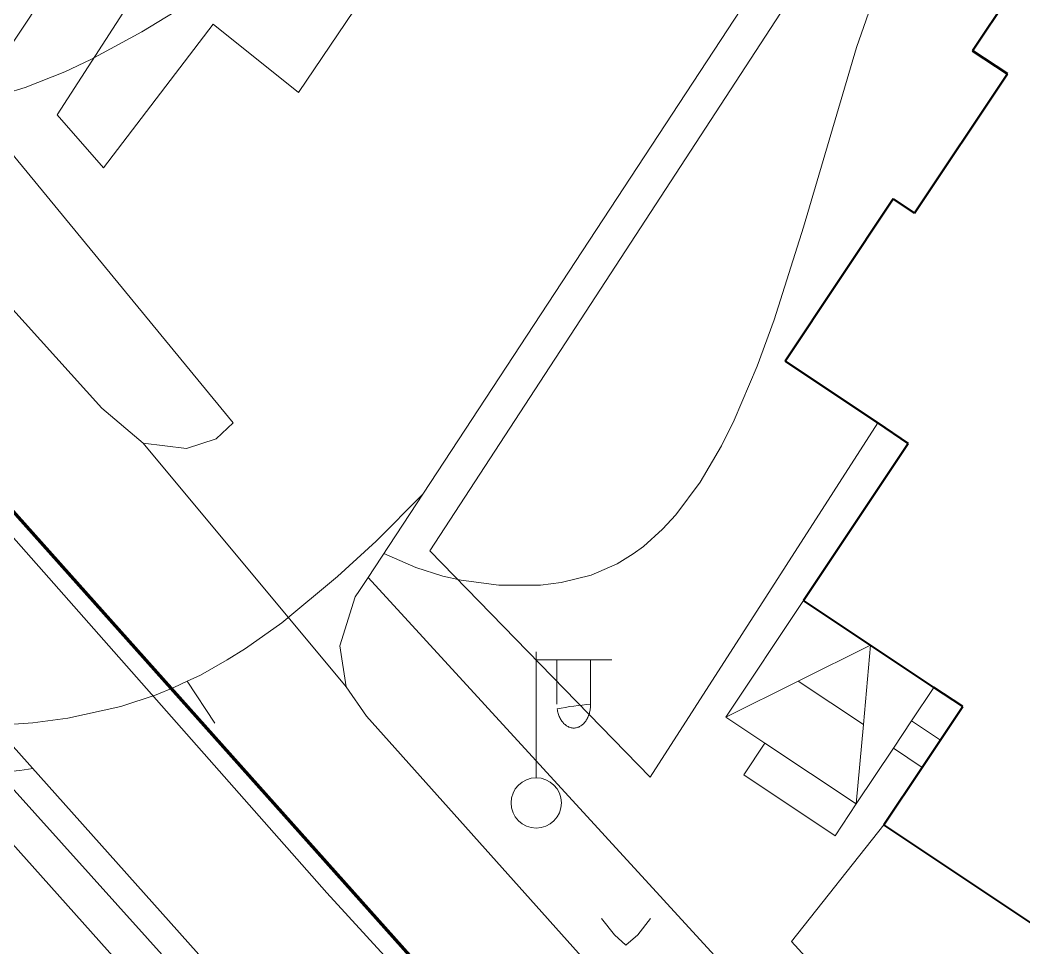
# Model space of a CAD drawing. Extents: x 1000 to 4000, y -5000 to -1000.
# Drawn here: x 1312.12 to 1352.01, y -4492.68 to -4455.8 of the extents above; entities that cross this region are included whole.
import ezdxf

# ---------------------------------------------------------------- set-up
doc = ezdxf.new("R2010")
doc.units = 0
doc.header["$MEASUREMENT"] = 0
for name, color, linetype in [('границы команд_1', 10, 'CONTINUOUS'), ('СЛОЙ_24', 7, 'CONTINUOUS'), ('СЛОЙ_3', 7, 'CONTINUOUS'), ('СЛОЙ_41', 7, 'CONTINUOUS'), ('СЛОЙ_44', 7, 'CONTINUOUS'), ('СЛОЙ_50', 7, 'CONTINUOUS'), ('СЛОЙ_51', 7, 'CONTINUOUS'), ('СЛОЙ_52', 7, 'CONTINUOUS'), ('СЛОЙ_6', 7, 'CONTINUOUS'), ('СЛОЙ_7', 7, 'CONTINUOUS')]:
    doc.layers.add(name, color=color, linetype=linetype)

msp = doc.modelspace()

# ---------------------------------------------------------------- linework, layer by layer
at = {"layer": 'границы команд_1', "color": 6, "lineweight": 100}
msp.add_lwpolyline([(1196.4, -4143.603), (1121.31, -4268.85), (1148.592, -4291.085), (1154.907, -4298.689), (1232.111, -4386.007), (1363.196, -4532.866)], dxfattribs=at)
at = {"layer": 'СЛОЙ_24', "color": 253, "linetype": 'Continuous', "lineweight": 0}
for p, q in [((1346.196, -4471.816), (1337.163, -4485.891)), ((1346.444, -4487.79), (1342.769, -4492.429))]:
    msp.add_line(p, q, dxfattribs=at)
for points in [[(1140.011, -4293.018), (1197.119, -4356.393), (1221.766, -4383.923), (1229.394, -4392.026), (1248.246, -4412.645), (1271.309, -4439.345), (1296.754, -4467.776), (1338.053, -4514.04), (1371.169, -4551.182), (1379.309, -4558.796), (1391.69, -4567.954), (1407.425, -4577.584), (1417.641, -4584.282), (1425.489, -4588.743), (1445.734, -4600.431)], [(1158.684, -4316.919), (1177.776, -4337.572), (1205.612, -4368.717), (1245.739, -4415.433), (1246.712, -4414.605), (1271.996, -4443.13), (1294.808, -4469.487), (1336.12, -4515.765), (1369.313, -4552.994), (1377.604, -4560.749), (1389.579, -4569.328), (1408.966, -4581.23), (1417.531, -4586.512), (1424.175, -4590.438)], [(1311.532, -4457.157), (1334.11, -4423.194), (1349.249, -4399.459)], [(1313.589, -4459.568), (1336.314, -4424.387), (1350.998, -4401.134)], [(1313.589, -4459.568), (1315.442, -4461.683), (1319.791, -4455.97), (1323.186, -4458.687), (1355.41, -4411.008), (1359.381, -4413.079), (1360.898, -4410.892), (1356.883, -4408.258), (1358.247, -4406.319)], [(1328.397, -4476.895), (1368.246, -4415.782)], [(1294.613, -4447.972), (1298.053, -4445.584), (1308.414, -4457.012), (1320.584, -4471.817)], [(1325.952, -4477.952), (1346.269, -4446.971)], [(1302.191, -4456.625), (1315.365, -4471.227), (1317.006, -4472.617)], [(1318.732, -4472.827), (1319.911, -4472.448), (1320.584, -4471.817)], [(1317.006, -4472.617), (1318.732, -4472.827)], [(1328.397, -4476.895), (1337.163, -4485.891)], [(1325.61, -4478.474), (1325.952, -4477.952)], [(1325.952, -4477.952), (1358.687, -4513.698), (1371.147, -4527.262)], [(1325.072, -4482.302), (1324.824, -4480.672), (1325.436, -4478.728), (1325.61, -4478.474)], [(1325.887, -4483.471), (1325.072, -4482.302)], [(1325.887, -4483.471), (1351.603, -4512.228), (1367.288, -4529.69)], [(1342.769, -4492.429), (1352.706, -4503.296), (1364.219, -4515.862)]]:
    msp.add_lwpolyline(points, dxfattribs=at)
at = {"layer": 'СЛОЙ_3', "color": 253, "linetype": 'Continuous', "lineweight": 0}
for p, q in [((1332.628, -4485.915), (1332.628, -4480.915)), ((1332.628, -4483.915), (1332.628, -4480.915)), ((1332.628, -4481.229), (1335.628, -4481.229)), ((1333.449, -4482.997), (1333.449, -4481.229)), ((1334.791, -4482.997), (1334.791, -4481.229))]:
    msp.add_line(p, q, dxfattribs=at)
msp.add_lwpolyline([(1334.791, -4482.997, -0.035191), (1334.778, -4483.181, -0.036545), (1334.74, -4483.358, -0.03934), (1334.678, -4483.521, -0.0437), (1334.595, -4483.664, -0.049642), (1334.493, -4483.781, -0.056748), (1334.377, -4483.868, -0.0637), (1334.251, -4483.922, -0.068204), (1334.12, -4483.94, -0.068204), (1333.989, -4483.922, -0.0637), (1333.863, -4483.868, -0.056748), (1333.747, -4483.781, -0.049642), (1333.645, -4483.664, -0.0437), (1333.562, -4483.521, -0.03934), (1333.5, -4483.358, -0.036545), (1333.462, -4483.181, -0.035191)], format="xyb", close=True, dxfattribs=at)
msp.add_circle((1332.628, -4486.915), 1, dxfattribs=at)
at = {"layer": 'СЛОЙ_41', "color": 253, "linetype": 'Continuous', "lineweight": 0}
for p, q in [((1335.225, -4491.504), (1335.735, -4492.154)), ((1337.175, -4491.504), (1336.665, -4492.154)), ((1335.735, -4492.154), (1336.195, -4492.564)), ((1336.665, -4492.154), (1336.195, -4492.564))]:
    msp.add_line(p, q, dxfattribs=at)
at = {"layer": 'СЛОЙ_44', "color": 253, "linetype": 'Continuous', "lineweight": 0}
msp.add_lwpolyline([(1000, -4450.294), (1087.062, -4317.227), (1114.078, -4276.498), (1162.403, -4320.077), (1355.822, -4535.298)], dxfattribs=at)
at = {"layer": 'СЛОЙ_50', "color": 253, "linetype": 'Continuous', "lineweight": 0}
for points in [[(1326.577, -4476.999), (1327.846, -4477.566), (1328.922, -4477.902), (1329.649, -4478.066), (1331.138, -4478.258), (1332.803, -4478.258), (1333.626, -4478.16), (1334.807, -4477.871), (1335.846, -4477.417), (1336.487, -4477.023), (1336.892, -4476.724), (1337.652, -4476.043), (1338.181, -4475.468), (1339.142, -4474.174), (1339.99, -4472.727), (1340.499, -4471.7), (1341.41, -4469.553), (1342.081, -4467.721), (1343.254, -4464.033), (1345.359, -4456.894), (1346.126, -4454.687)], [(1310.749, -4458.966), (1312.326, -4458.49), (1313.897, -4457.857), (1314.932, -4457.368), (1316.955, -4456.276), (1318.925, -4455.075)], [(1311.092, -4483.837), (1312.63, -4483.732), (1314.022, -4483.542), (1316.119, -4483.078), (1317.524, -4482.617), (1318.229, -4482.333), (1318.759, -4482.083), (1319.288, -4481.833), (1320.356, -4481.234), (1321.072, -4480.782), (1322.518, -4479.754), (1324.737, -4477.92), (1326.265, -4476.514), (1328.11, -4474.662)], [(1318.759, -4482.083), (1319.866, -4483.748)], [(1301.216, -4483.764), (1301.281, -4483.798), (1302.108, -4484.168), (1303.362, -4484.649), (1305.276, -4485.206), (1306.224, -4485.407), (1307.502, -4485.602), (1308.147, -4485.668), (1309.45, -4485.738), (1311.213, -4485.702), (1312.106, -4485.629), (1312.623, -4485.552)]]:
    msp.add_lwpolyline(points, dxfattribs=at)
at = {"layer": 'СЛОЙ_51', "color": 253, "linetype": 'Continuous', "lineweight": 0}
msp.add_lwpolyline([(1121.31, -4268.85), (1148.592, -4291.085), (1216.497, -4368.313), (1324.307, -4490.488), (1379.939, -4551.266)], dxfattribs=at)
at = {"layer": 'СЛОЙ_52', "color": 253, "linetype": 'Continuous', "lineweight": 0}
msp.add_line((1317.006, -4472.617), (1325.072, -4482.302), dxfattribs=at)
at = {"layer": 'СЛОЙ_6', "color": 253, "linetype": 'Continuous', "lineweight": 50}
for p, q in [((1349.967, -4457.024), (1359.681, -4442.457)), ((1351.352, -4457.947), (1349.967, -4457.024)), ((1347.662, -4463.479), (1351.352, -4457.947)), ((1342.516, -4469.361), (1346.815, -4462.914)), ((1347.662, -4463.479), (1346.815, -4462.914)), ((1346.196, -4471.816), (1342.516, -4469.361)), ((1347.413, -4472.627), (1346.196, -4471.816)), ((1343.249, -4478.871), (1347.413, -4472.627)), ((1347.968, -4485.504), (1349.578, -4483.09)), ((1346.444, -4487.79), (1347.968, -4485.504))]:
    msp.add_line(p, q, dxfattribs=at)
at = {"layer": 'СЛОЙ_6', "color": 253, "linetype": 'Continuous', "lineweight": 40}
for points in [[(1348.433, -4482.327), (1343.249, -4478.871)], [(1349.578, -4483.09), (1348.433, -4482.327)], [(1353.034, -4492.184), (1346.444, -4487.79)]]:
    msp.add_lwpolyline(points, dxfattribs=at)
at = {"layer": 'СЛОЙ_7', "color": 253, "linetype": 'Continuous', "lineweight": 0}
for p, q in [((1340.162, -4483.502), (1343.249, -4478.871)), ((1340.162, -4483.502), (1345.91, -4480.645)), ((1345.91, -4480.645), (1345.628, -4483.801)), ((1343.036, -4482.073), (1345.628, -4483.801)), ((1348.433, -4482.327), (1347.545, -4483.659)), ((1341.712, -4484.536), (1340.162, -4483.502)), ((1345.628, -4483.801), (1345.346, -4486.958)), ((1347.545, -4483.659), (1346.824, -4484.741)), ((1348.689, -4484.422), (1347.545, -4483.659)), ((1341.712, -4484.536), (1340.872, -4485.797)), ((1345.346, -4486.958), (1341.712, -4484.536)), ((1346.824, -4484.741), (1345.346, -4486.958)), ((1347.968, -4485.504), (1346.824, -4484.741)), ((1340.872, -4485.797), (1344.505, -4488.219)), ((1344.505, -4488.219), (1345.346, -4486.958))]:
    msp.add_line(p, q, dxfattribs=at)

doc.saveas('drawing.dxf')
